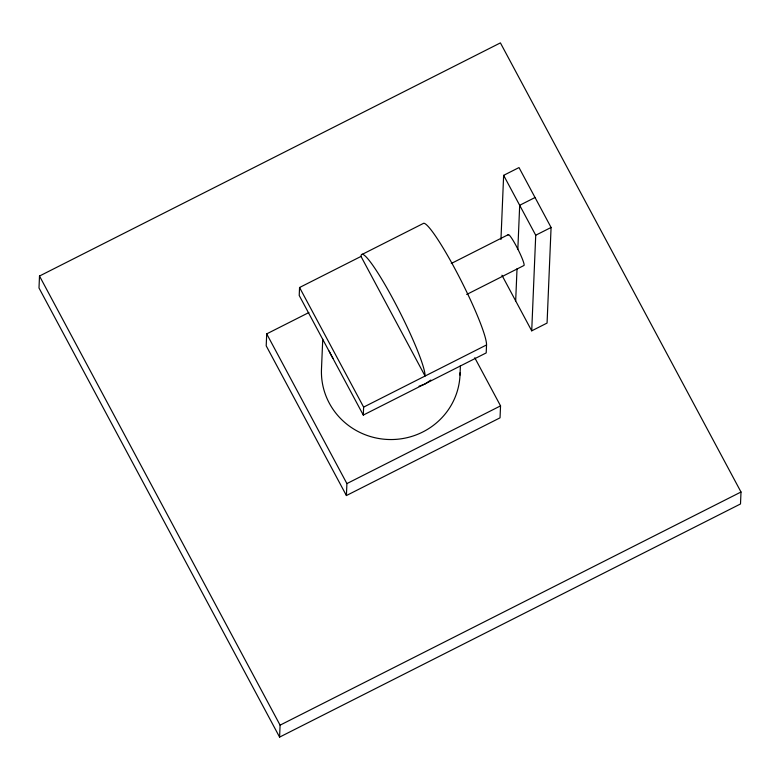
<?xml version="1.0" encoding="UTF-8"?>
<svg xmlns="http://www.w3.org/2000/svg" width="780" height="780" viewBox="0 0 780 780"><rect width="100%" height="100%" fill="white"/><g stroke="black" fill="none" stroke-linecap="round" stroke-linejoin="round"><path stroke-width="1.17" d="M39.497 276.032L39 287.986L279.591 737.11L740.503 503.968L741 492.014L500.409 42.89L39.497 276.032L280.088 725.156L279.591 737.11M308.909 312.536L266.711 333.879L266.204 345.832L346.408 495.544L500.038 417.827L500.546 405.873L474.767 357.757M361.013 256.425L425.081 376.028A69.235 7.937 63.2 0 0 393.715 300.31A69.235 7.937 63.2 0 0 361.013 256.425L299.559 287.508L299.218 295.474L363.295 415.077L486.203 352.911L486.535 344.945A69.235 7.937 63.2 0 0 459.342 277.163A69.235 7.937 63.2 0 0 423.725 223.255L362.271 254.339M322.744 339.173L321.487 369.057A69.322 67.47 2.4 0 0 389.005 439.52A69.322 67.47 2.4 0 0 460.073 372.762M346.408 495.544L346.905 483.59L266.711 333.879M363.295 415.077L363.626 407.111L299.559 287.508M460.015 375.092L460.415 365.537M500.955 239.489L503.636 175.344L519.002 167.573L551.08 227.458L547.072 323.066L531.716 330.837L501.93 275.233M515.678 300.895L517.023 268.759M517.842 249.103L519.685 205.286L535.041 197.516M531.716 330.837L535.724 235.228L503.636 175.344M430.852 380.055L424.837 384.15L419.045 386.197M451.279 263.484L508.424 234.575M535.724 235.228L551.08 227.458M466.684 294.469L523.828 265.561A17.335 1.989 63.2 0 0 518.359 250.097L516.292 246.09A17.335 1.989 63.2 0 0 508.102 235.102M363.626 407.111L486.535 344.945M346.905 483.59L500.546 405.873M280.088 725.156L741 492.014M333.05 358.43A69.322 67.47 2.4 0 1 329.219 351.117"/></g></svg>
